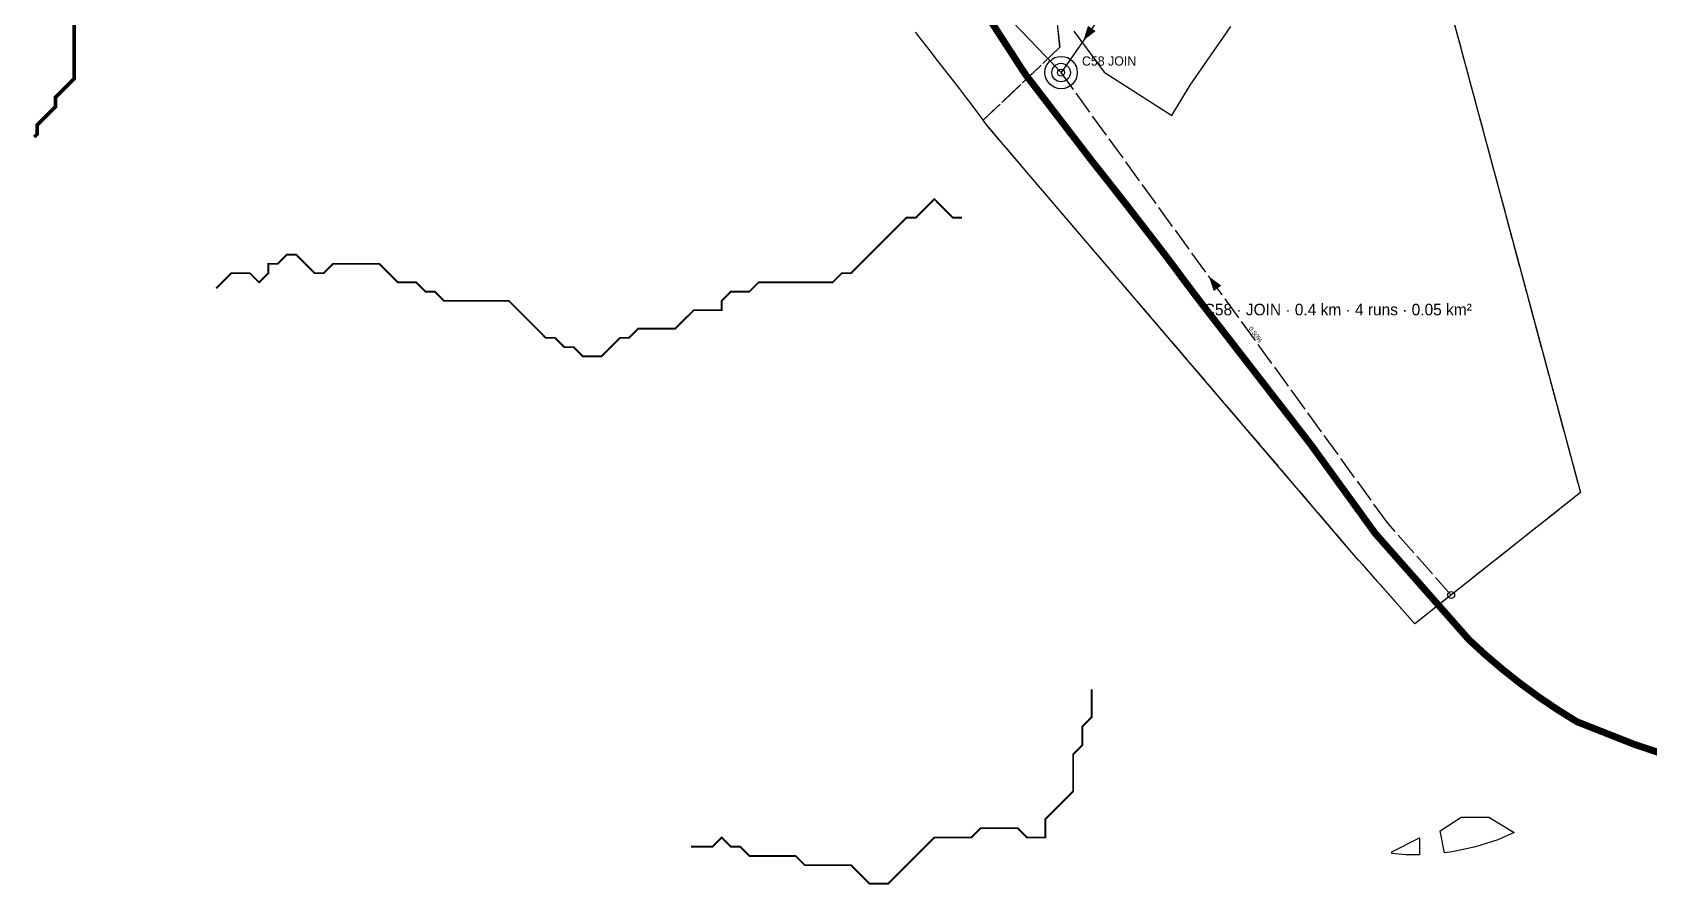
# Model space of a CAD drawing. Header units: metres. Extents: x 442821 to 452274, y 2561971 to 2571293.
# Drawn here: x 450794 to 451493, y 2566624 to 2566992 of the extents above; entities that cross this region are included whole.
import ezdxf
from ezdxf.enums import TextEntityAlignment as Align

# ---------------------------------------------------------------- set-up
doc = ezdxf.new("R2010")
doc.units = ezdxf.units.M
doc.header["$LTSCALE"] = 8
doc.linetypes.add('DASHED', pattern=[1.524, 1.27, -0.254])
for name, color, linetype in [('A_ARROWS', 7, 'Continuous'), ('A_BUILT_2006', 252, 'Continuous'), ('A_CATCH_LABEL', 7, 'Continuous'), ('A_CATCHMENTS', 7, 'Continuous'), ('A_ENVELOPE', 3, 'Continuous'), ('A_GRADIENT', 8, 'Continuous'), ('A_JUNCTIONS', 8, 'Continuous'), ('A_MAIN_PIPE', 5, 'Continuous'), ('A_OUTLET_LABEL', 7, 'Continuous'), ('A_OUTLETS', 7, 'Continuous'), ('A_RUNS', 7, 'Continuous'), ('A_STREAMS', 5, 'Continuous'), ('A_WADI', 4, 'Continuous')]:
    doc.layers.add(name, color=color, linetype=linetype)

msp = doc.modelspace()

# ---------------------------------------------------------------- linework, layer by layer
at = {"layer": 'A_ARROWS', "color": 3}
for points in [[(451248.46, 2566988.83), (451250.47, 2566995.23), (451253.75, 2566992.94)], [(451302.73, 2566886.88), (451308.11, 2566882.87), (451304.87, 2566880.52)]]:
    msp.add_solid(points, dxfattribs=at)
at = {"layer": 'A_BUILT_2006', "color": 252}
for points in [[(451244.37, 2566992.93), (451257.52, 2566975.25)], [(451294.67, 2566969.61), (451312.17, 2566994.9)], [(451257.52, 2566975.25), (451286.69, 2566956.38)], [(451286.69, 2566956.38), (451294.67, 2566969.61)]]:
    msp.add_lwpolyline(points, dxfattribs=at)
at = {"layer": 'A_CATCHMENTS', "color": 3, "linetype": 'DASHED'}
msp.add_lwpolyline([(451238.26, 2566985.98), (451236.11, 2567006.99), (451236.52, 2567008.34), (451236.15, 2567011.91), (451237.3, 2567014.45), (451245.7, 2567023.1), (451247.38, 2567027.17), (451256.53, 2567037.02), (451257.45, 2567039.89), (451261.25, 2567044.59), (451275.94, 2567047.42), (451350.41, 2567154.37), (451364.65, 2567160.43), (451463.44, 2566793.35), (451391.82, 2566736.62), (451364.47, 2566767.64), (451207.21, 2566951.69), (451205.21, 2566954.4), (451238.26, 2566985.98)], close=True, dxfattribs=at)
at = {"layer": 'A_CATCHMENTS', "color": 1, "linetype": 'DASHED'}
msp.add_lwpolyline([(451236.11, 2567006.99), (451238.26, 2566985.98), (451205.21, 2566954.4), (451204.16, 2566955.82), (451200.36, 2566960.9), (451197.99, 2566964.02), (451194.86, 2566968.09), (451191.71, 2566972.16), (451189.09, 2566975.52), (451185.39, 2566980.28), (451182.23, 2566984.35), (451179.07, 2566988.41), (451175.9, 2566992.48)], dxfattribs=at)
at = {"layer": 'A_ENVELOPE', "color": 3}
msp.add_lwpolyline([(451207.65, 2567743.81), (451463.44, 2566793.35), (451391.82, 2566736.62), (451364.47, 2566767.64), (451207.21, 2566951.69), (451204.16, 2566955.82), (451200.36, 2566960.9), (451197.99, 2566964.02), (451194.86, 2566968.09), (451191.71, 2566972.16), (451189.09, 2566975.52), (451185.39, 2566980.28), (451182.23, 2566984.35), (451179.07, 2566988.41), (451175.9, 2566992.48)], dxfattribs=at)
at = {"layer": 'A_JUNCTIONS'}
for centre in [(451238.85, 2566975.01), (451407.51, 2566749.05)]:
    msp.add_circle(centre, 1.5, dxfattribs=at)
at = {"layer": 'A_MAIN_PIPE', "color": 5, "const_width": 3}
msp.add_lwpolyline([(451505.85, 2566678.08), (451486.99, 2566684.36), (451461.9, 2566694.25), (451453.66, 2566699.39), (451445.8, 2566704.69), (451437.71, 2566710.59), (451429.86, 2566716.79), (451422.24, 2566723.28), (451415.2, 2566729.75), (451374.63, 2566775.77), (451346.93, 2566814.01), (451300.2, 2566874.37), (451297.05, 2566878.48), (451293.33, 2566883.4), (451290.31, 2566887.46), (451287.14, 2566891.73), (451283.45, 2566896.62), (451279.97, 2566901.16), (451277.5, 2566904.38), (451273.03, 2566910.16), (451269.55, 2566914.67), (451266.2, 2566918.97), (451262.54, 2566923.65), (451259.01, 2566928.13), (451255.48, 2566932.59), (451252.01, 2566936.97), (451244.91, 2566946.24), (451239.49, 2566953.3), (451234.08, 2566960.34), (451226.21, 2566970.59), (451223.26, 2566974.43), (451189.15, 2567026.96)], dxfattribs=at)
at = {"layer": 'A_OUTLETS', "color": 5}
for radius in [7, 4]:
    msp.add_circle((451238.85, 2566975.01), radius, dxfattribs=at)
at = {"layer": 'A_RUNS', "color": 3}
msp.add_lwpolyline([(451268.57, 2567017.77), (451238.85, 2566975.01)], dxfattribs=at)
at = {"layer": 'A_RUNS', "color": 1}
msp.add_lwpolyline([(451238.85, 2566975.01), (451204.28, 2567011.18)], dxfattribs=at)
at = {"layer": 'A_RUNS', "color": 3, "linetype": 'DASHED'}
msp.add_lwpolyline([(451407.51, 2566749.05), (451380.1, 2566780.15), (451238.85, 2566975.01)], dxfattribs=at)
at = {"layer": 'A_STREAMS', "color": 5}
for points, const_width in [([(450840.01, 2567020.33), (450836, 2567020.33), (450832, 2567016.33), (450828, 2567012.33), (450824, 2567008.33), (450820, 2567004.32), (450816, 2567000.32), (450812, 2566996.32), (450812, 2566992.32), (450812, 2566988.32), (450812, 2566984.32), (450812, 2566980.32), (450812, 2566976.32), (450812, 2566972.31), (450808, 2566968.31), (450804, 2566964.31), (450804, 2566960.31), (450800, 2566956.31), (450796, 2566952.31), (450796, 2566948.31), (450794.78, 2566947.08)], 1.6), ([(451196.05, 2566912.29), (451192.05, 2566912.29), (451188.05, 2566916.29), (451184.05, 2566920.3), (451180.05, 2566916.29), (451176.05, 2566912.29), (451172.05, 2566912.29), (451168.05, 2566908.29), (451164.05, 2566904.29), (451160.05, 2566900.29), (451156.05, 2566896.29), (451152.05, 2566892.29), (451148.05, 2566888.28), (451144.05, 2566888.28), (451140.05, 2566884.28), (451136.05, 2566884.28), (451132.05, 2566884.28), (451128.04, 2566884.28), (451124.04, 2566884.28), (451120.04, 2566884.28), (451116.04, 2566884.28), (451112.04, 2566884.28), (451108.04, 2566884.28), (451104.04, 2566880.28), (451100.04, 2566880.28), (451096.04, 2566880.28), (451092.04, 2566876.28), (451092.04, 2566872.28), (451088.04, 2566872.28), (451084.04, 2566872.28), (451080.04, 2566872.28), (451076.04, 2566868.28), (451072.04, 2566864.28), (451068.04, 2566864.28), (451064.04, 2566864.28), (451060.04, 2566864.28), (451056.04, 2566864.28), (451052.03, 2566860.27), (451048.03, 2566860.27), (451044.03, 2566856.27), (451040.03, 2566852.27), (451036.03, 2566852.27), (451032.03, 2566852.27), (451028.03, 2566856.27), (451024.03, 2566856.27), (451020.03, 2566860.27), (451016.03, 2566860.27), (451012.03, 2566864.28), (451008.03, 2566868.28), (451004.03, 2566872.28), (451000.03, 2566876.28), (450996.03, 2566876.28), (450992.03, 2566876.28), (450988.03, 2566876.28), (450984.03, 2566876.28), (450980.02, 2566876.28), (450976.02, 2566876.28), (450972.02, 2566876.28), (450968.02, 2566880.28), (450964.02, 2566880.28), (450960.02, 2566884.28), (450956.02, 2566884.28), (450952.02, 2566884.28), (450948.02, 2566888.28), (450944.02, 2566892.29), (450940.02, 2566892.29), (450936.02, 2566892.29), (450932.02, 2566892.29), (450928.02, 2566892.29), (450924.02, 2566892.29), (450920.02, 2566888.28), (450916.02, 2566888.28), (450912.02, 2566892.29), (450908.01, 2566896.29), (450904.01, 2566896.29), (450900.01, 2566892.29), (450896.01, 2566892.29), (450896.01, 2566888.28), (450892.01, 2566884.28), (450888.01, 2566888.28), (450884.01, 2566888.28), (450880.01, 2566888.28), (450876.01, 2566884.28), (450873.43, 2566881.7)], 0.8), ([(451252.06, 2566708.22), (451252.06, 2566704.22), (451252.06, 2566700.22), (451252.06, 2566696.22), (451248.06, 2566692.22), (451248.06, 2566688.21), (451248.06, 2566684.21), (451244.06, 2566680.21), (451244.06, 2566676.21), (451244.06, 2566672.21), (451244.06, 2566668.21), (451244.06, 2566664.21), (451240.06, 2566660.2), (451236.06, 2566656.2), (451232.06, 2566652.2), (451232.06, 2566648.2), (451232.06, 2566644.2), (451228.06, 2566644.2), (451224.06, 2566644.2), (451220.06, 2566648.2), (451216.06, 2566648.2), (451212.06, 2566648.2), (451208.06, 2566648.2), (451204.06, 2566648.2), (451200.05, 2566644.2), (451196.05, 2566644.2), (451192.05, 2566644.2), (451188.05, 2566644.2), (451184.05, 2566644.2), (451180.05, 2566640.2), (451176.05, 2566636.2), (451172.05, 2566632.2), (451168.05, 2566628.19), (451164.05, 2566624.19), (451160.05, 2566624.19), (451156.05, 2566624.19), (451152.05, 2566628.19), (451148.05, 2566632.2), (451144.05, 2566632.2), (451140.05, 2566632.2), (451136.05, 2566632.2), (451132.05, 2566632.2), (451128.04, 2566632.2), (451124.04, 2566636.2), (451120.04, 2566636.2), (451116.04, 2566636.2), (451112.04, 2566636.2), (451108.04, 2566636.2), (451104.04, 2566636.2), (451100.04, 2566640.2), (451096.04, 2566640.2), (451092.04, 2566644.2), (451088.04, 2566640.2), (451084.04, 2566640.2), (451080.04, 2566640.2), (451078.76, 2566640.2)], 0.8)]:
    msp.add_lwpolyline(points, dxfattribs=dict(at, const_width=const_width))
at = {"layer": 'A_WADI', "color": 4}
for points in [[(451402.8, 2566647.01), (451411.8, 2566653.01), (451423.8, 2566653.01), (451434.79, 2566646.42), (451427.63, 2566643.25), (451418.01, 2566640.11), (451408.13, 2566637.96), (451404.69, 2566637.57), (451402.8, 2566647.01)], [(451381.8, 2566638.01), (451393.8, 2566644.01), (451393.8, 2566636.76), (451387.96, 2566636.69), (451381.8, 2566637.24), (451381.8, 2566638.01)]]:
    msp.add_lwpolyline(points, close=True, dxfattribs=at)

# ---------------------------------------------------------------- texts
at = {"layer": 'A_CATCH_LABEL', "color": 3}
msp.add_text('C58 · JOIN · 0.4 km · 4 runs · 0.05 km²', height=5, dxfattribs=at).set_placement((451358.49, 2566872.52), align=Align.MIDDLE_CENTER)
at = {"layer": 'A_GRADIENT', "color": 3}
msp.add_text('0.50%', height=2, rotation=305.93785, dxfattribs=at).set_placement((451321.64, 2566860.8), align=Align.BOTTOM_CENTER)
at = {"layer": 'A_OUTLET_LABEL', "color": 5}
msp.add_text('C58 JOIN', height=4, dxfattribs=at).set_placement((451247.85, 2566978.01))

doc.saveas('drawing.dxf')
